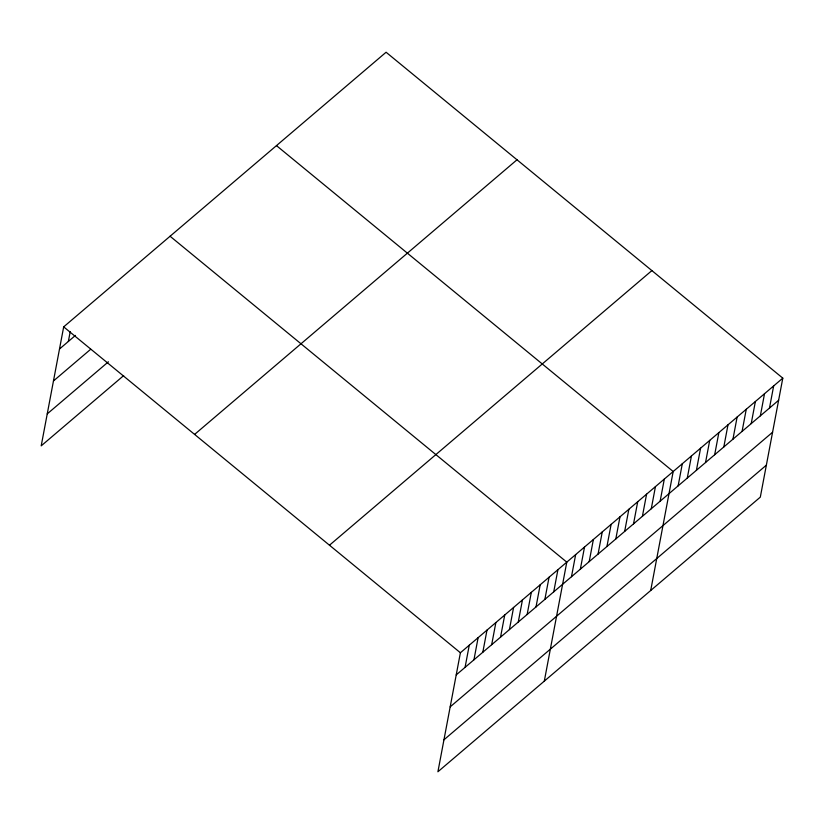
<?xml version="1.0" encoding="UTF-8"?>
<svg xmlns="http://www.w3.org/2000/svg" width="824" height="824" viewBox="0 0 824 824"><rect width="100%" height="100%" fill="white"/><g stroke="black" fill="none" stroke-linecap="round" stroke-linejoin="round"><path stroke-width="1.24" d="M782.8 378.144L460.4 652.763L437.915 771.758L760.315 497.13L782.8 378.144L386.085 52.242L63.685 326.871L41.2 445.856L123.651 375.62M68.361 341.455L70.225 331.619M465.076 667.358L469.258 645.213M473.944 659.797L478.126 637.663M482.812 652.248L486.994 630.113M491.681 644.698L495.863 622.563M500.539 637.148L504.731 615.003M509.407 629.598L513.589 607.453M518.275 622.038L522.457 599.903M527.144 614.488L531.326 592.353M536.012 606.938L540.194 584.793M544.87 599.388L549.062 577.243M553.738 591.828L557.92 569.693M544.304 681.129L566.788 562.143L170.074 236.241M571.475 576.728L575.657 554.593M580.343 569.178L584.525 547.033M589.201 561.618L593.383 539.483M598.069 554.068L602.251 531.933M606.938 546.518L611.12 524.383M615.806 538.968L619.988 516.823M624.664 531.418L628.856 509.273M633.532 523.858L637.714 501.723M642.401 516.308L646.582 494.173M651.269 508.758L655.451 486.613M660.137 501.208L664.319 479.063M650.702 590.499L673.187 471.513L276.473 145.621M678.131 485.872L682.313 463.737M687.268 478.095L691.449 455.95M696.404 470.308L700.585 448.174M705.54 462.532L709.721 440.387M714.676 454.745L718.858 432.61M723.812 446.969L727.994 424.824M732.948 439.182L737.13 417.047M742.074 431.405L746.266 409.26M751.21 423.618L755.392 401.484M760.346 415.842L764.528 393.707M769.482 408.065L773.664 385.92M59.503 349.005L75.458 335.419M53.457 380.966L90.702 349.252M47.236 413.895L108.418 361.788M194.598 434.413L516.998 159.794M329.476 545.22L651.887 270.591M456.218 674.908L778.618 400.279M450.172 706.868L772.582 432.239M443.951 739.798L766.351 465.169M63.685 326.871L460.4 652.763"/></g></svg>
